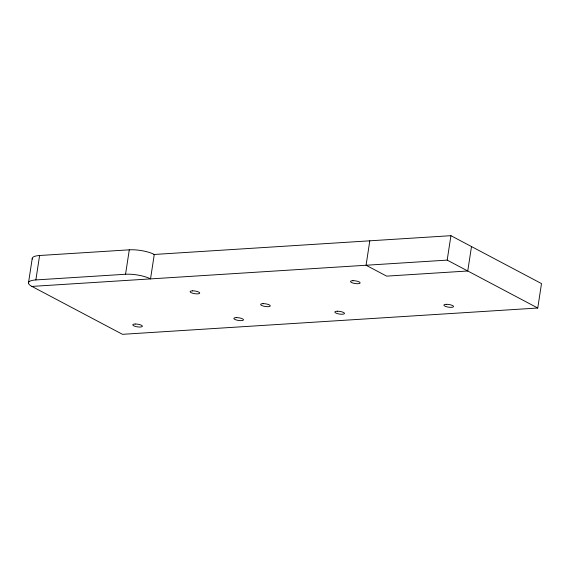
<?xml version="1.0" encoding="UTF-8"?>
<svg xmlns="http://www.w3.org/2000/svg" width="570" height="570" viewBox="0 0 570 570"><rect width="100%" height="100%" fill="white"/><g stroke="black" fill="none" stroke-linecap="round" stroke-linejoin="round"><path stroke-width="0.85" d="M28.5 282.841L32.241 258.402M35.867 279.934L39.608 255.503L129.29 249.824A18.076 4.98 8.7 0 1 154.27 254.469L150.53 278.901A18.076 4.98 8.7 0 0 125.55 274.256L35.867 279.934A18.076 4.98 8.7 0 0 31.906 286.411L122.479 334.319L537.759 308.021L541.5 283.589L450.927 235.681L153.843 254.491M125.55 274.256L129.29 249.824M369.802 240.818L366.068 265.25L386.638 276.129L467.756 270.992L471.497 246.561M537.759 308.021L447.186 260.112L450.927 235.681M31.906 286.411L447.186 260.112M32.333 259.079A18.076 4.98 8.7 0 1 39.608 255.503M192.553 290.85L191.548 290.921A4.852 1.339 8.7 0 0 190.743 292.439L191.506 292.823A4.852 1.339 8.7 0 0 197.291 293.871L198.289 293.799A4.852 1.339 8.7 0 0 199.094 292.282L198.339 291.897A4.852 1.339 8.7 0 0 192.553 290.85M352.958 280.689L351.954 280.768A4.852 1.339 8.7 0 0 351.149 282.278L351.904 282.67A4.852 1.339 8.7 0 0 357.696 283.71L358.694 283.639A4.852 1.339 8.7 0 0 359.499 282.121L358.744 281.737A4.852 1.339 8.7 0 0 352.958 280.689M263.084 303.653L262.079 303.724A4.852 1.339 8.7 0 0 261.281 305.242L262.036 305.627A4.852 1.339 8.7 0 0 267.822 306.674L268.819 306.596A4.852 1.339 8.7 0 0 269.624 305.085L268.869 304.693A4.852 1.339 8.7 0 0 263.084 303.653M135.218 324.024L134.221 324.095A4.852 1.339 8.7 0 0 133.416 325.613L134.171 325.997A4.852 1.339 8.7 0 0 139.956 327.038L140.954 326.966A4.852 1.339 8.7 0 0 141.759 325.456L141.004 325.064A4.852 1.339 8.7 0 0 135.218 324.024M236.315 317.618L235.31 317.69A4.852 1.339 8.7 0 0 234.505 319.207L235.26 319.592A4.852 1.339 8.7 0 0 241.053 320.639L242.051 320.568A4.852 1.339 8.7 0 0 242.856 319.05L242.1 318.666A4.852 1.339 8.7 0 0 236.315 317.618M337.305 311.227L336.307 311.298A4.852 1.339 8.7 0 0 335.502 312.809L336.257 313.201A4.852 1.339 8.7 0 0 342.043 314.241L343.04 314.17A4.852 1.339 8.7 0 0 343.845 312.652L343.09 312.267A4.852 1.339 8.7 0 0 337.305 311.227M446.346 304.316L445.348 304.387A4.852 1.339 8.7 0 0 444.543 305.905L445.298 306.297A4.852 1.339 8.7 0 0 451.084 307.337L452.081 307.266A4.852 1.339 8.7 0 0 452.886 305.748L452.131 305.363A4.852 1.339 8.7 0 0 446.346 304.316"/></g></svg>
